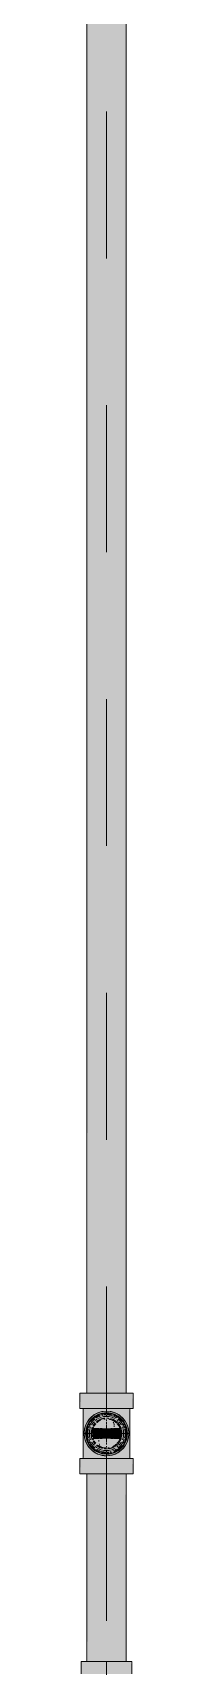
# Model space of a CAD drawing. Header units: millimetres. Extents: x -4000 to 187956, y -58990 to 162485.
# Drawn here: x 81721 to 81779, y 128198 to 129964 of the extents above; entities that cross this region are included whole.
import ezdxf

# ---------------------------------------------------------------- set-up
doc = ezdxf.new("R2010")
doc.units = ezdxf.units.MM
doc.linetypes.add('Dash 1_16_', pattern=[317.5, 158.75, -158.75])
for name, color, linetype, lineweight in [('F-SPRN', 3, 'Continuous', 9), ('P-PIPE', 3, 'Continuous', 9), ('P-PIPE-CNTR', 3, 'Continuous', 9)]:
    doc.layers.add(name, color=color, linetype=linetype, lineweight=lineweight)

# ---------------------------------------------------------------- blocks, each defined once
blk = doc.blocks.new('Sprinkler_Up - DN20-V251-FFS - TANG 1')
at = {"layer": 'F-SPRN', "transparency": 33554534}
for points in [[(10.9, 0), (22.2, 0), (18, 13.1), (6.9, 21.2), (-6.9, 21.2), (-18, 13.1), (-22.2, 0), (-3.9, 0.7), (-1.7, 2.9), (-1.2, 3.5), (-0.6, 4), (0.6, 4), (1.2, 3.5), (1.7, 2.9), (4.6, 0)], [(-6.9, -21.2), (6.9, -21.2), (18, -13.1), (22.2, 0), (3.9, -0.7), (1.7, -2.9), (1.2, -3.5), (0.6, -4), (-0.6, -4), (-1.2, -3.5), (-1.7, -2.9), (-4.6, 0), (-22.2, 0), (-18, -13.1), (-12.4, -17.1)], [(0, -16.7), (4.3, -16.1), (11.8, -11.8), (16.1, -4.3), (16.1, 4.3), (10.9, 12.5), (8.3, 14.4), (0, 16.7), (-4.3, 16.1), (-11.8, 11.8), (-16.1, 4.3), (-16.1, -4.3), (-11.8, -11.8), (-8.3, -14.4)], [(0, -15.6), (7.8, -13.5), (13.5, -7.8), (15.1, -4), (15.1, 4), (13.5, 7.8), (7.8, 13.5), (0, 15.6), (-7.8, 13.5), (-11, 11), (-15.1, 4), (-15.1, -4), (-11, -11), (-7.8, -13.5)], [(-10.9, -5.5), (-10.9, 5.4), (-14.5, 5.4), (-14.5, -5.5)], [(-7.7, -5.5), (-7.7, 5.4), (-10.9, 5.4), (-10.9, -5.5)], [(0, -5.5), (0, 5.4), (-7.7, 5.4), (-7.7, -5.5)], [(0, 0), (5.7, 0), (2.9, 4.9), (-2.9, 4.9), (-5.7, 0)], [(2.9, -4.9), (5.7, 0), (-5.7, 0), (-2.9, -4.9)], [(0, 0), (4.6, 0), (0, 4.6), (-4.6, 0)], [(0, -4.6), (4.6, 0), (-4.6, 0)], [(0, -2.6), (1.3, 0), (-1.8, 0)], [(-1.3, 0), (1.8, 0), (0, 2.6)], [(7.7, -5.5), (7.7, 5.4), (0, 5.4), (0, -5.5)], [(7.7, -5.5), (10.9, -5.5), (10.9, 5.4), (7.7, 5.4)], [(14.5, -5.5), (14.5, 5.4), (10.9, 5.4), (10.9, -5.5)]]:
    blk.add_hatch(color=1, dxfattribs=at).paths.add_polyline_path(points)
at = {"layer": 'F-SPRN', "color": 1}
for p, q in [((-11.5, 5.4), (-14.5, 5.4)), ((-14.5, 5.4), (-11.3, 5.4)), ((-14.5, 5.4), (-14.5, 3.7)), ((-14.5, 3.3), (-14.5, 0)), ((-11.5, 5.4), (-11.5, 4)), ((-10.9, 1.9), (-10.9, 3.6)), ((-10.8, 5.4), (-8, 5.4)), ((-8.1, 5.4), (-10.8, 5.4)), ((-8.1, 5.4), (-8.1, 2.8)), ((-8.1, 2.5), (-8.1, 0.7)), ((-7.7, 4.8), (-7.7, 2.7)), ((-7.7, 4.8), (-7.7, 2.7)), ((-7.7, 2.1), (-7.7, 0.5)), ((-7.7, 2.1), (-7.7, 0.5)), ((-6.7, 5.4), (-4.7, 5.4)), ((-5.8, 3.8), (-5.8, 2.2)), ((-2.1, 0), (-2.1, 0)), ((-2.1, 0), (-2.1, -0.1)), ((0, 2.1), (-0.1, 2.1)), ((2.1, 0), (2.1, 0.1)), ((2.1, 0), (2.1, 0)), ((4.7, 5.4), (6.5, 5.4)), ((7.7, 5.4), (10.8, 5.4)), ((7.7, 5.2), (7.7, 2.7)), ((7.7, 5.2), (7.7, 2.7)), ((7.7, 2.3), (7.7, 0.5)), ((7.7, 2.3), (7.7, 0.5)), ((10.8, 5.4), (8.1, 5.4)), ((8.1, 5.4), (8.1, 2.8)), ((8.1, 2.5), (8.1, 0.4)), ((10.9, 5.4), (10.9, 5.4)), ((10.9, 5.4), (14.5, 5.4)), ((11.5, 5.4), (10.9, 5.4)), ((10.9, 3.6), (10.9, 0.2)), ((14.5, 5.4), (11.5, 5.4)), ((11.5, 5.4), (11.5, 4)), ((11.5, 3), (11.5, 0.2)), ((14.5, 5.4), (14.5, -5.5)), ((-14.5, -1.3), (-14.5, -3.7)), ((-11.1, -5.5), (-14.5, -5.5)), ((-14.5, -5.5), (-11.5, -5.5)), ((-10.9, -2.6), (-10.9, -1.3)), ((-10.8, -5.5), (-8.1, -5.5)), ((-7.8, -5.5), (-10.8, -5.5)), ((-8.1, -4.2), (-8.1, -5.5)), ((-7.7, -2.7), (-7.7, -4)), ((-7.7, -2.7), (-7.7, -4)), ((-7, -5.5), (-5.8, -5.5)), ((-4.8, -5.5), (-7, -5.5)), ((-5.8, -2.3), (-5.8, -3.8)), ((-2.1, -0.3), (-2, -0.4)), ((-2, -0.4), (-2, -0.5)), ((-2, -0.5), (-2, -0.6)), ((-2, -0.6), (-2, -0.7)), ((-2, -0.7), (-1.9, -0.7)), ((-1.9, -0.7), (-1.9, -0.8)), ((-1.9, -0.8), (-1.9, -0.9)), ((-1.9, -0.9), (-1.8, -1)), ((-1.8, -1), (-1.8, -1.1)), ((-1.8, -1), (-1.8, -1)), ((-1.8, -1.1), (-1.7, -1.2)), ((-1.7, -1.2), (-1.6, -1.3)), ((-1.7, -1.2), (-1.7, -1.2)), ((-1.6, -1.3), (-1.6, -1.4)), ((-1.6, -1.4), (-1.5, -1.4)), ((-1.5, -1.4), (-1.4, -1.5)), ((-1.4, -1.5), (-1.3, -1.6)), ((-1.4, -1.5), (-1.4, -1.5)), ((-1.3, -1.6), (-1.3, -1.7)), ((-1.3, -1.7), (-1.2, -1.7)), ((-1.2, -1.7), (-1.1, -1.7)), ((-1.1, -1.7), (-1.1, -1.8)), ((-1.1, -1.8), (-1, -1.8)), ((-1, -1.8), (-0.9, -1.9)), ((-0.9, -1.9), (-0.8, -1.9)), ((-0.8, -1.9), (-0.7, -2)), ((-0.8, -1.9), (-0.8, -1.9)), ((-0.7, -2), (-0.6, -2)), ((-0.6, -2), (-0.5, -2)), ((-0.5, -2), (-0.4, -2)), ((-0.4, -2), (-0.3, -2.1)), ((-0.4, -2), (-0.4, -2)), ((-0.3, -2.1), (-0.2, -2.1)), ((-0.2, -2.1), (-0.1, -2.1)), ((-0.1, -2.1), (0, -2.1)), ((0, -2.1), (0.1, -2.1)), ((0.1, -2.1), (0.2, -2.1)), ((0.1, -2.1), (0.1, -2.1)), ((0.2, -2.1), (0.3, -2.1)), ((0.3, -2.1), (0.4, -2)), ((0.4, -2), (0.5, -2)), ((0.5, -2), (0.6, -2)), ((0.6, -2), (0.7, -2)), ((0.6, -2), (0.6, -2)), ((0.7, -2), (0.8, -1.9)), ((0.8, -1.9), (0.9, -1.9)), ((0.9, -1.9), (1, -1.8)), ((0.9, -1.9), (0.9, -1.9)), ((1, -1.8), (1.1, -1.8)), ((1.1, -1.8), (1.2, -1.7)), ((1.2, -1.7), (1.3, -1.6)), ((1.2, -1.7), (1.2, -1.7)), ((1.3, -1.6), (1.4, -1.6)), ((1.4, -1.5), (1.5, -1.5)), ((1.4, -1.6), (1.4, -1.5)), ((1.5, -1.4), (1.6, -1.3)), ((1.5, -1.5), (1.5, -1.4)), ((1.6, -1.3), (1.7, -1.2)), ((1.6, -1.3), (1.6, -1.3)), ((1.7, -1.1), (1.8, -1.1)), ((1.7, -1.2), (1.7, -1.1)), ((1.8, -1), (1.9, -0.9)), ((1.8, -1.1), (1.8, -1)), ((1.9, -0.8), (2, -0.7)), ((1.9, -0.8), (1.9, -0.8)), ((1.9, -0.9), (1.9, -0.8)), ((2, -0.4), (2.1, -0.3)), ((2, -0.5), (2, -0.4)), ((2, -0.5), (2, -0.5)), ((2, -0.6), (2, -0.5)), ((2, -0.7), (2, -0.6)), ((2.1, -0.1), (2.1, 0)), ((2.1, -0.2), (2.1, -0.1)), ((2.1, -0.3), (2.1, -0.2)), ((7, -5.5), (4.8, -5.5)), ((5.8, -2.2), (5.8, -3.8)), ((5.8, -5.5), (7, -5.5)), ((7.7, -0.5), (7.7, -2.3)), ((7.7, -0.5), (7.7, -2.3)), ((7.7, -2.7), (7.7, -5.4)), ((7.7, -2.7), (7.7, -5.4)), ((10.8, -5.5), (7.7, -5.5)), ((8.1, -0.4), (8.1, -2.5)), ((8.1, -2.8), (8.1, -5.5)), ((8.1, -5.5), (10.8, -5.5)), ((10.9, -0.2), (10.9, -3.6)), ((10.9, -5.5), (11.5, -5.5)), ((14.5, -5.5), (10.9, -5.5)), ((10.9, -5.5), (10.9, -5.5)), ((11.5, -0.2), (11.5, -3)), ((11.5, -4), (11.5, -5.5)), ((11.5, -5.5), (14.5, -5.5))]:
    blk.add_line(p, q, dxfattribs=at)
at = {"layer": 'F-SPRN', "color": 1, "flags": 128}
for points in [[(-0.6, 2), (-0.7, 2), (-0.8, 1.9), (-0.9, 1.9), (-0.9, 1.9), (-1, 1.8), (-1.1, 1.8), (-1.2, 1.7), (-1.2, 1.7), (-1.3, 1.6), (-1.4, 1.6), (-1.4, 1.5), (-1.5, 1.5), (-1.5, 1.4), (-1.6, 1.3), (-1.6, 1.3), (-1.7, 1.2), (-1.7, 1.1), (-1.8, 1.1), (-1.8, 1), (-1.9, 0.9), (-1.9, 0.8), (-1.9, 0.8), (-2, 0.7), (-2, 0.6), (-2, 0.5), (-2, 0.5), (-2, 0.4), (-2.1, 0.3), (-2.1, 0.2), (-2.1, 0.1), (-2.1, 0)], [(-0.5, 2), (-0.6, 2), (-0.6, 2)], [(-0.1, 2.1), (-0.1, 2.1), (-0.2, 2.1), (-0.3, 2.1), (-0.4, 2), (-0.5, 2)], [(2.1, 0.1), (2.1, 0.2), (2.1, 0.2), (2.1, 0.3), (2, 0.4), (2, 0.5), (2, 0.6), (2, 0.7), (1.9, 0.7), (1.9, 0.8), (1.9, 0.9), (1.8, 1), (1.8, 1), (1.8, 1.1), (1.7, 1.2), (1.7, 1.2), (1.6, 1.3), (1.6, 1.4), (1.5, 1.4), (1.4, 1.5), (1.4, 1.5), (1.3, 1.6), (1.3, 1.7), (1.2, 1.7), (1.1, 1.7), (1.1, 1.8), (1, 1.8), (0.9, 1.9), (0.8, 1.9), (0.8, 1.9), (0.7, 2), (0.6, 2), (0.5, 2), (0.4, 2), (0.4, 2), (0.3, 2.1), (0.2, 2.1), (0.1, 2.1), (0, 2.1)], [(-2.1, -0.1), (-2.1, -0.2), (-2.1, -0.2), (-2.1, -0.3)]]:
    blk.add_lwpolyline(points, dxfattribs=at)
at = {"layer": 'F-SPRN', "color": 1}
for radius, start, end in [(22.2, 360, 180), (21.9, 108.2621, 125.7507), (21.9, 99.348, 107.901), (21.9, 90.145, 98.8503), (21.9, 72.5583, 89.4624), (21.9, 54.2493, 71.7379), (21.9, 165.6773, 179.2615), (21.9, 144.7698, 164.8151), (21.9, 126.6942, 143.2701), (16.7, 167.6802, 180), (16.7, 167.6802, 180), (16.7, 155.3879, 164.9693), (16.7, 155.3879, 164.9693), (15.6, 166.4265, 180), (15.6, 166.4265, 180), (15.6, 150.9409, 165), (15.6, 159.6139, 165), (16.7, 136.7213, 149.931), (16.7, 136.7213, 149.931), (15.6, 150.9409, 156.3845), (15.6, 138.4214, 150), (15.6, 138.4214, 150), (16.7, 121.4181, 130.5751), (16.7, 121.4181, 130.5751), (15.6, 120.5262, 133.2078), (15.6, 120.5262, 133.2078), (16.7, 106.5995, 120), (16.7, 106.5995, 120), (15.6, 114.4363, 119.9813), (15.6, 114.4363, 119.9813), (4.63, 155.7832, 180), (4.63, 155.7832, 180), (16.7, 96.4143, 105), (16.7, 96.4143, 105), (4.63, 109.0192, 138.2703), (4.63, 109.0192, 138.2703), (15.6, 95.5762, 100.6843), (15.6, 95.5762, 100.6843), (2.56, 109.0192, 168.8278), (2.56, 109.0192, 168.8278), (2.04, 109.0192, 180), (16.7, 83.0684, 90), (16.7, 83.0684, 90), (4.63, 17.9592, 90), (4.63, 17.9592, 90), (3.81, 57.0577, 90), (2.56, 14.5599, 90), (2.56, 14.5599, 90), (2.04, 10.4703, 90), (15.6, 75.573, 80.5892), (15.6, 75.573, 80.5892), (3.81, 16.1605, 43.8358), (15.6, 67.5614, 74.5481), (15.6, 67.5614, 74.5481), (16.7, 60, 75), (16.7, 60, 75), (15.6, 60.0187, 65.5637), (15.6, 60.0187, 65.5637), (15.6, 46.7922, 60), (15.6, 46.7922, 60), (16.7, 49.4249, 58.5819), (16.7, 49.4249, 58.5819), (16.7, 45, 48.9777), (16.7, 45, 48.9777), (15.6, 45, 45.7513), (15.6, 45, 45.7513), (15.6, 30, 41.5786), (15.6, 30, 41.5786), (16.7, 30, 43.2787), (16.7, 30, 43.2787), (21.9, 36.7299, 53.3058), (15.6, 23.6155, 29.5646), (15.6, 15, 29.5646), (15.6, 15, 20.3861), (16.7, 15, 24.6121), (16.7, 15, 24.6121), (15.6, 360, 13.6618), (15.6, 0, 13.6618), (16.7, 360, 12.3198), (16.7, 0, 12.3198), (21.9, 15.1849, 35.2302), (21.9, 0.7385, 14.3227), (22.2, 180, 360), (21.9, 180.7385, 194.3227), (21.9, 195.1849, 215.2302), (21.9, 216.7299, 233.3058), (16.7, 180, 192.3198), (16.7, 180, 192.3198), (16.7, 195.0307, 204.6121), (16.7, 195.0307, 204.6121), (15.6, 181.9082, 193.6618), (15.6, 181.9082, 193.6618), (15.6, 197.3339, 209.5646), (15.6, 197.3339, 209.5646), (16.7, 210.069, 223.2787), (16.7, 210.069, 223.2787), (15.6, 212.5472, 221.5786), (15.6, 212.5472, 221.5786), (16.7, 229.4249, 238.5819), (16.7, 229.4249, 238.5819), (15.6, 233.795, 240), (15.6, 233.795, 240), (16.7, 240, 255), (16.7, 240, 255), (15.6, 240.0187, 254.5481), (15.6, 240.0187, 254.5481), (4.63, 197.9592, 0), (4.63, 197.9592, 360), (15.6, 255, 267.64), (15.6, 255, 267.64), (3.81, 196.1605, 360), (2.56, 191.1677, 270), (2.56, 191.1677, 270), (2.04, 190.4703, 270), (16.7, 263.0684, 270), (16.7, 263.0684, 270), (2.04, 270, 0), (2.56, 270, 0), (2.56, 270, 360), (15.6, 275.5762, 280.6843), (15.6, 275.5762, 280.6843), (16.7, 276.4143, 285), (16.7, 276.4143, 285), (16.7, 286.5995, 300), (16.7, 286.5995, 300), (15.6, 294.4363, 299.9813), (15.6, 294.4363, 299.9813), (15.6, 300, 313.2078), (15.6, 300, 313.2078), (16.7, 301.4181, 310.5751), (16.7, 301.4181, 310.5751), (15.6, 314.2487, 315), (15.6, 314.2487, 315), (16.7, 311.0223, 315), (16.7, 311.0223, 315), (15.6, 318.4214, 330), (15.6, 318.4214, 330), (16.7, 316.7213, 330), (16.7, 316.7213, 330), (21.9, 306.6942, 323.2701), (15.6, 330.4354, 345), (15.6, 330.4354, 336.3845), (15.6, 339.6139, 345), (15.6, 346.3382, 360), (15.6, 346.3382, 360), (16.7, 335.3879, 345), (16.7, 335.3879, 345), (16.7, 347.6802, 360), (16.7, 347.6802, 360), (21.9, 324.7698, 344.8151), (21.9, 345.6773, 359.2615), (21.9, 234.9761, 251.7379), (21.9, 252.5583, 269.4624), (21.9, 270.145, 278.8503), (21.9, 279.348, 287.901), (21.9, 288.2621, 305.7507)]:
    blk.add_arc((0, 0), radius, start, end, dxfattribs=at)
blk = doc.blocks.new('Steel_Transition_Threaded_HoaPhat - Standard-V255-FFS - TANG 1')
at = {"layer": 'P-PIPE', "lineweight": 13, "transparency": 33554534}
h = blk.add_hatch(color=1, dxfattribs=at)
h.paths.add_polyline_path([(81750, 128427.6), (81755.8, 128428.4), (81761.3, 128430.6), (81765.9, 128434.2), (81769.5, 128438.8), (81771.7, 128444.3), (81772.5, 128450.1), (81771.7, 128455.9), (81769.5, 128461.3), (81765.9, 128466), (81760.9, 128469.7), (81755.8, 128471.8), (81750, 128472.6), (81744.2, 128471.8), (81738.8, 128469.6), (81734.1, 128466), (81730.5, 128461.3), (81728.3, 128455.9), (81727.5, 128450.1), (81728.3, 128444.3), (81730.5, 128438.8), (81735.6, 128433), (81738.8, 128430.6), (81744.2, 128428.4)])
h.paths.add_polyline_path([(81750, 128430), (81744.8, 128430.7), (81739.5, 128433), (81735.8, 128435.9), (81732.6, 128440), (81730.6, 128444.9), (81729.9, 128450.1), (81730.6, 128455.3), (81732.6, 128460.1), (81735.8, 128464.3), (81740, 128467.5), (81744.8, 128469.5), (81750, 128470.2), (81755.2, 128469.5), (81760.9, 128466.9), (81764.2, 128464.3), (81767.4, 128460.1), (81769.4, 128455.3), (81770.1, 128450.1), (81769.4, 128444.9), (81767.4, 128440), (81760.9, 128433.3), (81760.1, 128432.7), (81755.2, 128430.7)])
for points in [[(81750, 128430), (81750, 128433.7), (81741.8, 128435.9), (81735.8, 128441.9), (81733.6, 128450.1), (81735.8, 128458.3), (81741.8, 128464.3), (81750, 128466.5), (81750, 128470.2), (81744.8, 128469.5), (81740, 128467.5), (81735.8, 128464.3), (81732.6, 128460.1), (81730.6, 128455.3), (81729.9, 128450.1), (81730.6, 128444.9), (81732.6, 128440), (81735.8, 128435.9), (81740, 128432.7), (81744.8, 128430.7)], [(81750, 128431.6), (81756.7, 128433), (81760.9, 128435.3), (81763.1, 128437), (81766, 128440.8), (81767.9, 128445.3), (81768.5, 128450.1), (81767.9, 128454.9), (81766, 128459.3), (81760.9, 128464.9), (81759.3, 128466.1), (81754.8, 128468), (81750, 128468.6), (81745.2, 128468), (81740.8, 128466.1), (81736.9, 128463.2), (81734, 128459.3), (81732.1, 128454.9), (81731.5, 128450.1), (81732.1, 128445.3), (81734, 128440.8), (81736.9, 128437), (81743.3, 128433), (81745.2, 128432.2)], [(81750, 128430), (81755.2, 128430.7), (81760.9, 128433.3), (81764.2, 128435.9), (81767.4, 128440), (81769.4, 128444.9), (81770.1, 128450.1), (81769.4, 128455.3), (81767.4, 128460.1), (81760.9, 128466.9), (81760.1, 128467.5), (81755.2, 128469.5), (81750, 128470.2), (81750, 128466.5), (81758.2, 128464.3), (81764.2, 128458.3), (81766.4, 128450.1), (81764.2, 128441.9), (81758.2, 128435.9), (81750, 128433)]]:
    blk.add_hatch(color=1, dxfattribs=at).paths.add_polyline_path(points)
at = {"layer": 'P-PIPE', "color": 20, "lineweight": 13}
for radius, start, end in [(22.5, 90, 270), (22.5, 90, 270), (20.1, 150, 162.7449), (18.5, 157.6232, 165), (18.5, 157.6232, 165), (20.1, 128.8856, 148.1553), (18.5, 136.4297, 150), (18.5, 136.4297, 150), (16.4, 143.5463, 150), (18.5, 123.4976, 133.2041), (18.5, 123.4976, 133.2041), (20.1, 109.6859, 125.0043), (16.4, 121.0738, 128.0319), (18.5, 106.819, 120), (18.5, 106.819, 120), (16.4, 115.1607, 120), (16.4, 107.4657, 111.9681), (20.1, 100.9975, 105), (18.5, 91.4353, 103.2046), (18.5, 91.4353, 103.2046), (16.4, 96.2132, 104.6042), (20.1, 90.5246, 98.5089), (22.5, 330, 90), (22.5, 270, 90), (18.5, 78.0986, 90), (18.5, 78.0986, 90), (20.1, 75.0607, 87.9279), (18.5, 60, 75), (18.5, 60, 75), (16.4, 66.9681, 72.9388), (20.1, 60, 75), (16.4, 50.4733, 56.6389), (20.1, 57.0412, 60), (16.4, 45, 48.2037), (18.5, 46.7959, 53.6534), (18.5, 46.7959, 53.6534), (20.1, 31.8447, 51.1144), (16.4, 30, 38.0319), (18.5, 30, 43.5703), (18.5, 30, 43.5703), (18.5, 15, 22.3768), (18.5, 15, 22.3768), (20.1, 17.2551, 30), (20.1, 166.0499, 193.9501), (20.1, 197.2551, 210), (18.5, 166.5939, 180), (18.5, 166.5939, 193.4061), (18.5, 180, 193.4061), (18.5, 195, 202.3768), (18.5, 195, 202.3768), (20.1, 211.8447, 231.1144), (16.4, 168.5467, 178.9063), (16.4, 184.8393, 191.4533), (18.5, 210, 223.5703), (18.5, 210, 223.5703), (16.4, 158.0319, 163.506), (16.4, 210.6635, 216.4537), (22.5, 270, 330), (20.1, 308.8856, 328.1553), (18.5, 316.4297, 330), (18.5, 316.4297, 330), (16.4, 338.0319, 342.8691), (16.4, 0, 8.0319), (16.4, 353.5463, 0), (18.5, 337.6232, 345), (18.5, 337.6232, 345), (20.1, 330, 342.7449), (18.5, 0, 13.4061), (18.5, 346.5939, 13.4061), (18.5, 346.5939, 0), (20.1, 346.0499, 13.9501), (18.5, 226.7959, 236.5024), (18.5, 226.7959, 236.5024), (20.1, 238.4086, 255), (16.4, 230.4733, 236.6389), (18.5, 240, 248.4957), (18.5, 240, 248.4957), (16.4, 240, 246.5955), (18.5, 248.8886, 255), (18.5, 248.8886, 255), (16.4, 250.3629, 255), (20.1, 255.0607, 267.9279), (18.5, 258.0986, 270), (18.5, 258.0986, 270), (16.4, 264.1652, 268.506), (20.1, 270.5246, 278.5089), (18.5, 271.4353, 283.2046), (18.5, 271.4353, 283.2046), (16.4, 276.2132, 283.9063), (20.1, 280.9975, 285), (16.4, 287.4657, 291.9681), (18.5, 286.819, 291.1114), (18.5, 286.819, 291.1114), (16.4, 293.4045, 300), (18.5, 291.5043, 300), (18.5, 291.5043, 300), (20.1, 289.6859, 302.9588), (16.4, 311.7963, 315), (18.5, 306.3466, 313.2041), (18.5, 306.3466, 313.2041)]:
    blk.add_arc((81750, 128450.1), radius, start, end, dxfattribs=at)

msp = doc.modelspace()

# ---------------------------------------------------------------- hatches: boundary and pattern name
at = {"layer": 'P-PIPE', "transparency": 33554534}
for points in [[(81750, 128493.7), (81750, 131148.9), (81728.9, 131148.9), (81729.6, 128493.7), (81744.5, 128493.7)], [(81750, 128493.7), (81771.1, 128493.7), (81770.4, 131148.9), (81750, 131148.9), (81750, 128506)], [(81729.8, 128477), (81750, 128477), (81750, 128493.7), (81721.4, 128493.7), (81722.4, 128477), (81725.2, 128477)], [(81778.6, 128477), (81777.7, 128493.7), (81750, 128493.7), (81750, 128477), (81777.7, 128477)], [(81728.1, 128423.1), (81750, 128423.1), (81750, 128428.9), (81740.8, 128431.3), (81733.9, 128436.8), (81731.7, 128439.4), (81729.2, 128446.2), (81729.2, 128454), (81733.9, 128463.4), (81737.7, 128467), (81744.3, 128470.2), (81750, 128471.2), (81750, 128477), (81724.7, 128477), (81725.6, 128423.1)], [(81750, 128426), (81756.2, 128426.8), (81762.1, 128429.2), (81767.1, 128433), (81770.9, 128438), (81773.3, 128443.8), (81774.1, 128450.1), (81773.3, 128456.3), (81770.9, 128462.1), (81767.1, 128467.1), (81760.9, 128471.5), (81756.2, 128473.4), (81750, 128474.2), (81743.8, 128473.4), (81737.9, 128471), (81733, 128467.1), (81729.1, 128462.1), (81726.7, 128456.3), (81725.9, 128450.1), (81726.7, 128443.8), (81729.1, 128438), (81733, 128433), (81737.9, 128429.2), (81743.8, 128426.8)], [(81758.1, 128423.1), (81775.3, 128423.1), (81774.4, 128477), (81750, 128477), (81750, 128471.2), (81759.2, 128468.9), (81766.1, 128463.4), (81768.3, 128460.7), (81770.8, 128454), (81770.8, 128446.2), (81766.1, 128436.8), (81760.9, 128432.3), (81755.7, 128430), (81750, 128428.9), (81750, 128423.1), (81756.5, 128423.1)], [(81741.7, 128435.6), (81742.8, 128437.6), (81741.7, 128441.7), (81742.8, 128445.9), (81745.8, 128449), (81757.2, 128454.3), (81758.4, 128458.4), (81757.2, 128462.6), (81755.9, 128464.3), (81750, 128466.8), (81741.7, 128464.6), (81735.5, 128458.4), (81733.3, 128450.1), (81735.5, 128441.7), (81738.2, 128438.3)], [(81750, 128433.4), (81758.4, 128435.6), (81761.8, 128438.3), (81766.1, 128445.8), (81766.1, 128454.4), (81760.9, 128462.6), (81758.4, 128464.6), (81750, 128466.8), (81745.7, 128466.2), (81738.2, 128461.9), (81733.9, 128454.4), (81733.9, 128445.8), (81738.2, 128438.3), (81741.7, 128435.6)], [(81729.8, 128406.4), (81750, 128406.4), (81750, 128423.1), (81721.4, 128423.1), (81722.4, 128406.4), (81725.2, 128406.4)], [(81778.6, 128406.4), (81777.7, 128423.1), (81750, 128423.1), (81750, 128406.4), (81777.7, 128406.4)], [(81744.5, 128203.5), (81750, 128203.5), (81750, 128406.4), (81728.9, 128406.4), (81729.6, 128203.5), (81739.5, 128203.5)], [(81771.1, 128203.5), (81770.4, 128406.4), (81750, 128406.4), (81750, 128203.5), (81770.4, 128203.5)], [(81723.6, 128190.2), (81777.4, 128190.2), (81776.4, 128203.5), (81722.7, 128203.5), (81722.7, 128190.2)]]:
    msp.add_hatch(color=1, dxfattribs=at).paths.add_polyline_path(points)

# ---------------------------------------------------------------- linework, layer by layer
at = {"layer": 'P-PIPE', "color": 20, "lineweight": 13}
for p, q in [((81728.9, 131148.9), (81728.9, 128493.7)), ((81771.1, 128493.7), (81771.1, 131148.9)), ((81721.4, 128493.7), (81721.4, 128477)), ((81728.8, 128493.7), (81721.4, 128493.7)), ((81750, 128493.7), (81721.4, 128493.7)), ((81728.9, 128493.7), (81729.6, 128493.7)), ((81729.7, 128493.7), (81735.1, 128493.7)), ((81735, 128493.7), (81729.8, 128493.7)), ((81735.6, 128493.7), (81764.4, 128493.7)), ((81742.6, 128493.7), (81735.7, 128493.7)), ((81750, 128493.7), (81742.6, 128493.7)), ((81757.4, 128493.7), (81750, 128493.7)), ((81778.6, 128493.7), (81750, 128493.7)), ((81760.6, 128493.7), (81757.4, 128493.7)), ((81764.3, 128493.7), (81761, 128493.7)), ((81764.9, 128493.7), (81770.3, 128493.7)), ((81770.2, 128493.7), (81765, 128493.7)), ((81770.4, 128493.7), (81771.1, 128493.7)), ((81778.6, 128493.7), (81771.2, 128493.7)), ((81778.6, 128477), (81778.6, 128493.7)), ((81721.4, 128477), (81724.6, 128477)), ((81721.4, 128477), (81750, 128477)), ((81724.7, 128477), (81724.7, 128423.1)), ((81725.6, 128477), (81724.7, 128477)), ((81725.6, 128477), (81724.7, 128477)), ((81725.5, 128477), (81729.8, 128477)), ((81728.1, 128477), (81725.6, 128477)), ((81742.6, 128477), (81725.6, 128477)), ((81732.1, 128477), (81728.1, 128477)), ((81729.8, 128477), (81734.7, 128477)), ((81734.6, 128477), (81732.1, 128477)), ((81737.4, 128477), (81735.6, 128477)), ((81735.7, 128477), (81741.9, 128477)), ((81741.9, 128477), (81737.4, 128477)), ((81743.4, 128477), (81750, 128477)), ((81750, 128477), (81743.5, 128477)), ((81750, 128477), (81743.5, 128477)), ((81750, 128477), (81756.6, 128477)), ((81750, 128477), (81778.6, 128477)), ((81756.5, 128477), (81750, 128477)), ((81756.5, 128477), (81750, 128477)), ((81775.3, 128477), (81757.4, 128477)), ((81758.1, 128477), (81761, 128477)), ((81760.9, 128477), (81758.1, 128477)), ((81761.2, 128477), (81764.3, 128477)), ((81762.6, 128477), (81761.2, 128477)), ((81764.4, 128477), (81762.6, 128477)), ((81765.3, 128477), (81770.2, 128477)), ((81767.9, 128477), (81765.4, 128477)), ((81771.9, 128477), (81767.9, 128477)), ((81770.2, 128477), (81774.5, 128477)), ((81774.4, 128477), (81771.9, 128477)), ((81775.3, 128477), (81774.4, 128477)), ((81775.3, 128423.1), (81775.3, 128477)), ((81775.4, 128477), (81778.6, 128477)), ((81721.4, 128423.1), (81721.4, 128406.4)), ((81724.6, 128423.1), (81721.4, 128423.1)), ((81750, 128423.1), (81721.4, 128423.1)), ((81724.7, 128423.1), (81725.6, 128423.1)), ((81724.7, 128423.1), (81742.6, 128423.1)), ((81729.8, 128423.1), (81725.5, 128423.1)), ((81725.6, 128423.1), (81728.1, 128423.1)), ((81728.1, 128423.1), (81732.1, 128423.1)), ((81734.7, 128423.1), (81729.8, 128423.1)), ((81732.1, 128423.1), (81734.6, 128423.1)), ((81733, 128433), (81733, 128433)), ((81735.6, 128423.1), (81737.4, 128423.1)), ((81741.9, 128423.1), (81735.7, 128423.1)), ((81737.4, 128423.1), (81741.9, 128423.1)), ((81750, 128423.1), (81743.4, 128423.1)), ((81743.5, 128423.1), (81750, 128423.1)), ((81743.5, 128423.1), (81750, 128423.1)), ((81756.6, 128423.1), (81750, 128423.1)), ((81778.6, 128423.1), (81750, 128423.1)), ((81750, 128423.1), (81756.5, 128423.1)), ((81750, 128423.1), (81756.5, 128423.1)), ((81757.4, 128423.1), (81774.4, 128423.1)), ((81761, 128423.1), (81758.1, 128423.1)), ((81758.1, 128423.1), (81760.9, 128423.1)), ((81764.3, 128423.1), (81761.2, 128423.1)), ((81761.2, 128423.1), (81762.6, 128423.1)), ((81762.6, 128423.1), (81764.4, 128423.1)), ((81770.2, 128423.1), (81765.3, 128423.1)), ((81765.4, 128423.1), (81767.9, 128423.1)), ((81767.9, 128423.1), (81771.9, 128423.1)), ((81774.5, 128423.1), (81770.2, 128423.1)), ((81771.9, 128423.1), (81774.4, 128423.1)), ((81774.4, 128423.1), (81775.3, 128423.1)), ((81774.4, 128423.1), (81775.3, 128423.1)), ((81778.6, 128423.1), (81775.4, 128423.1)), ((81778.6, 128406.4), (81778.6, 128423.1)), ((81721.4, 128406.4), (81722.4, 128406.4)), ((81721.4, 128406.4), (81750, 128406.4)), ((81722.4, 128406.4), (81725.2, 128406.4)), ((81725.2, 128406.4), (81728.8, 128406.4)), ((81728.9, 128406.4), (81728.9, 128203.5)), ((81729.6, 128406.4), (81728.9, 128406.4)), ((81735.1, 128406.4), (81729.7, 128406.4)), ((81729.8, 128406.4), (81735, 128406.4)), ((81764.4, 128406.4), (81735.6, 128406.4)), ((81735.7, 128406.4), (81742.6, 128406.4)), ((81742.6, 128406.4), (81750, 128406.4)), ((81750, 128406.4), (81757.4, 128406.4)), ((81750, 128406.4), (81778.6, 128406.4)), ((81757.4, 128406.4), (81760.6, 128406.4)), ((81761, 128406.4), (81764.3, 128406.4)), ((81770.3, 128406.4), (81764.9, 128406.4)), ((81765, 128406.4), (81770.2, 128406.4)), ((81771.1, 128406.4), (81770.4, 128406.4)), ((81771.1, 128203.5), (81771.1, 128406.4)), ((81771.2, 128406.4), (81774.8, 128406.4)), ((81774.8, 128406.4), (81778.6, 128406.4)), ((81722.7, 128203.5), (81722.7, 128190.2)), ((81777.4, 128203.5), (81722.7, 128203.5)), ((81728.7, 128203.5), (81722.7, 128203.5)), ((81728.9, 128203.5), (81729.6, 128203.5)), ((81731.7, 128203.5), (81768.3, 128203.5)), ((81736.3, 128203.5), (81731.7, 128203.5)), ((81742.9, 128203.5), (81736.3, 128203.5)), ((81750, 128203.5), (81742.9, 128203.5)), ((81757.1, 128203.5), (81750, 128203.5)), ((81763.7, 128203.5), (81757.1, 128203.5)), ((81768.4, 128203.5), (81763.7, 128203.5)), ((81770.4, 128203.5), (81771.1, 128203.5)), ((81777.4, 128203.5), (81771.3, 128203.5)), ((81777.4, 128190.2), (81777.4, 128203.5))]:
    msp.add_line(p, q, dxfattribs=at)
for radius, start, end in [(24.1, 90, 225), (24.1, 90, 270), (24.1, 300, 90), (24.1, 270, 90), (21.1, 158.0211, 165), (21.1, 150, 154.6013), (21.1, 137.2293, 141.8404), (21.1, 128.0211, 135), (21.1, 108.8679, 125.8689), (21.1, 99.731, 105), (21.1, 90, 98.0211), (21.1, 83.0211, 87.7707), (21.1, 75, 81.9292), (21.1, 62.2293, 68.0211), (21.1, 58.9853, 60), (21.1, 54.1311, 58.9853), (21.1, 38.1596, 51.9789), (21.1, 25.3987, 30), (21.1, 15, 21.9789), (21.1, 173.0708, 177.9758), (21.1, 182.0242, 194.2622), (21.1, 165.7378, 173.0211), (21.1, 195, 203.0211), (21.1, 206.4435, 210), (21.1, 330, 334.6013), (21.1, 336.9789, 345), (21.1, 345.7378, 357.7452), (21.1, 2.0242, 12.7707), (21.1, 213.8363, 218.0211), (24.1, 225.072, 270), (21.1, 219.3488, 233.0211), (21.1, 234.4309, 245.5764), (21.1, 246.9789, 251.1321), (21.1, 255, 270), (24.1, 270, 300), (21.1, 270, 276.9789), (21.1, 279.731, 285), (21.1, 291.9789, 300), (21.1, 300, 301.0147), (21.1, 301.0147, 305.8689), (21.1, 306.9789, 321.8404)]:
    msp.add_arc((81750, 128450.1), radius, start, end, dxfattribs=at)
at = {"layer": 'P-PIPE', "color": 1}
for centre, radius, start, end in [((81750, 128450.1), 16.7, 157.579, 164.2722), ((81750, 128458.4), 8.35, 69.0027, 79.2369), ((81750, 128458.4), 8.35, 20.1285, 29.0413), ((81750, 128458.4), 8.35, 8.0385, 17.9918), ((81750, 128458.4), 8.35, 352.2824, 1.6717), ((81750, 128450.1), 16.7, 46.0317, 57.203), ((81750, 128450.1), 16.7, 32.3031, 39.2955), ((81750, 128450.1), 16.7, 23.314, 31.0974), ((81750, 128450.1), 16.7, 16.9375, 22.421), ((81750, 128450.1), 16.7, 170.1108, 177.203), ((81750, 128450.1), 16.7, 182.797, 189.8892), ((81750, 128450.1), 16.7, 190.2154, 195.2487), ((81750, 128441.7), 8.35, 172.0327, 181.5407), ((81750, 128441.7), 8.35, 199.9004, 209.0413), ((81750, 128441.7), 8.35, 131.0366, 150), ((81750, 128441.7), 8.35, 115.6806, 125.5287), ((81750, 128441.7), 8.35, 100.6842, 114.0387), ((81750, 128441.7), 8.35, 90, 100.6842), ((81750, 128458.4), 8.35, 270, 280.6842), ((81750, 128458.4), 8.35, 316.3183, 330), ((81750, 128450.1), 16.7, 328.9026, 336.686), ((81750, 128450.1), 16.7, 337.2636, 343.0625), ((81750, 128450.1), 16.7, 4.3093, 9.8892), ((81750, 128450.1), 16.7, 231.8726, 237.203), ((81750, 128441.7), 8.35, 226.6998, 237.8461), ((81750, 128441.7), 8.35, 249.0027, 259.2369), ((81750, 128450.1), 16.7, 264.6626, 273.5288), ((81750, 128450.1), 16.7, 308.1274, 313.9683)]:
    msp.add_arc(centre, radius, start, end, dxfattribs=at)
at = {"layer": 'P-PIPE-CNTR', "color": 1, "linetype": 'Dash 1_16_'}
for p, q in [((81750, 131148.9), (81750, 128493.7)), ((81750, 131148.9), (81750, 128493.7)), ((81750, 128472.6), (81750, 128475.1)), ((81750, 128471.2), (81750, 128472.6)), ((81750, 128468.6), (81750, 128470.2)), ((81750, 128463.6), (81750, 128465.2)), ((81750, 128459.8), (81750, 128462.6)), ((81750, 128455.5), (81750, 128459.1)), ((81725, 128450.1), (81727.5, 128450.1)), ((81727.8, 128450.1), (81731.5, 128450.1)), ((81731.5, 128450.1), (81733.3, 128450.1)), ((81736.9, 128450.1), (81740.4, 128450.1)), ((81740.4, 128450.1), (81742.3, 128450.1)), ((81745.4, 128450.1), (81747.6, 128450.1)), ((81748.7, 128450.1), (81750, 128450.1)), ((81750, 128452.6), (81750, 128454.3)), ((81750, 128450.1), (81750, 128452.1)), ((81750, 128448), (81750, 128450.1)), ((81750, 128450.1), (81751.3, 128450.1)), ((81750, 128445.9), (81750, 128447.5)), ((81750, 128441.1), (81750, 128444.6)), ((81750, 128438.1), (81750, 128440.4)), ((81751.8, 128450.1), (81754.6, 128450.1)), ((81755.7, 128450.1), (81760.9, 128450.1)), ((81760.9, 128450.1), (81763.5, 128450.1)), ((81766.4, 128450.1), (81768.5, 128450.1)), ((81768.5, 128450.1), (81772.2, 128450.1)), ((81772.5, 128450.1), (81775, 128450.1)), ((81750, 128435), (81750, 128436.5)), ((81750, 128430), (81750, 128431.6)), ((81750, 128427.6), (81750, 128428.9)), ((81750, 128425.1), (81750, 128427.6)), ((81750, 128406.4), (81750, 128203.5)), ((81750, 128406.4), (81750, 128203.5))]:
    msp.add_line(p, q, dxfattribs=at)
at = {"layer": 'P-PIPE-CNTR', "color": 20, "lineweight": 13}
for p, q in [((81750, 128474.2), (81750, 128493.7)), ((81750, 128471.2), (81750, 128472.6)), ((81750, 128468.6), (81750, 128470.2)), ((81750, 128463.6), (81750, 128465.2)), ((81750, 128459.8), (81750, 128462.6)), ((81750, 128455.5), (81750, 128459.1)), ((81750, 128452.6), (81750, 128454.3)), ((81750, 128450.1), (81750, 128452.1)), ((81750, 128448), (81750, 128450.1)), ((81750, 128445.9), (81750, 128447.5)), ((81750, 128441.1), (81750, 128443.6)), ((81750, 128438.1), (81750, 128440.4)), ((81750, 128435), (81750, 128436.5)), ((81750, 128430), (81750, 128431.6)), ((81750, 128427.6), (81750, 128428.9)), ((81750, 128426), (81750, 128427.6)), ((81750, 128406.4), (81750, 128426)), ((81750, 128203.5), (81750, 128154.5))]:
    msp.add_line(p, q, dxfattribs=at)

# ---------------------------------------------------------------- block references
at = {"layer": 'F-SPRN', "color": 1}
msp.add_blockref('Sprinkler_Up - DN20-V251-FFS - TANG 1', (81750, 128450.1), dxfattribs=at)
at = {"layer": 'P-PIPE', "color": 20, "lineweight": 13}
msp.add_blockref('Steel_Transition_Threaded_HoaPhat - Standard-V255-FFS - TANG 1', (0, 0), dxfattribs=at)

doc.saveas('drawing.dxf')
